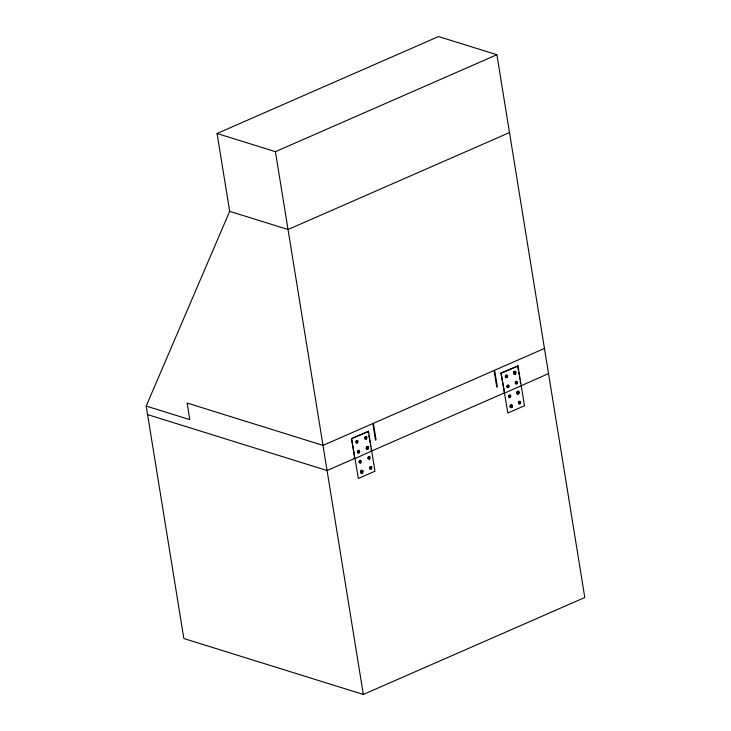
<?xml version="1.0" encoding="UTF-8"?>
<svg xmlns="http://www.w3.org/2000/svg" width="731" height="731" viewBox="0 0 731 731"><rect width="100%" height="100%" fill="white"/><g stroke="black" fill="none" stroke-linecap="round" stroke-linejoin="round"><path stroke-width="1.1" d="M146.2 406.061L229.68 211.332L217.07 133.49L438.536 36.55L496.888 54.734L584.8 597.51L363.334 694.45L183.856 638.528L146.2 406.061L189.795 419.64L187.109 403.037L322.992 445.38L372.819 423.569L375.515 440.172L376.063 439.925L373.377 423.322L494.074 370.489L496.76 387.092L497.318 386.854L494.622 370.251L544.458 348.44M356.399 441.661L357.358 441.241L357.459 441.908L356.5 442.328L356.125 441.579M357.358 441.241L357.039 442.447M366.258 437.348L365.025 437.686L365.939 438.554L366.258 437.348L365.939 438.554M365.299 437.768L365.454 437.147M358.967 451.21L357.742 451.548L358.647 452.416L358.967 451.21L358.647 452.416M358.007 451.63L358.163 451M366.642 447.646L367.867 447.308L367.547 448.514L366.642 447.646L366.752 448.313M366.907 447.728L367.063 447.107M367.867 447.308L367.547 448.514M359.35 461.508L360.584 461.17L360.264 462.376L359.35 461.508L359.46 462.175M359.625 461.59L359.78 460.969M360.584 461.17L360.264 462.376M368.25 457.615L369.484 457.277L369.164 458.483L368.25 457.615L368.36 458.273M368.525 457.697L368.945 457.149M369.484 457.277L369.164 458.483M360.977 471.513L362.201 471.175L361.882 472.381L360.977 471.513L361.352 472.263M361.242 471.596L361.671 471.056M361.077 472.18L362.201 471.175M370.142 467.703L370.297 467.072L371.101 467.283L370.781 468.489L369.877 467.621L370.251 468.37M369.987 468.279L371.101 467.283M505.569 376.127L506.839 375.807L506.519 377.013L505.569 376.127L505.678 376.794M505.879 376.227L505.998 375.588M506.839 375.807L506.519 377.013M514.295 373.258L514.295 371.951L515.145 372.17L514.825 373.377L513.984 373.157M515.145 372.17L514.825 373.377M507.186 386.096L508.456 385.776L508.136 386.982L507.186 386.096L507.287 386.754M507.497 386.196L507.606 385.548M508.456 385.776L508.136 386.982M515.803 382.56L515.912 381.92L516.872 382.797L515.912 383.218L515.483 382.459M516.762 382.139L516.442 383.346M509.114 396.156L509.534 395.617L510.174 396.403L509.215 396.823L508.794 396.056M509.534 395.617L509.754 396.942M518.37 392.099L517.1 392.419L518.06 393.305L518.37 392.099L518.06 393.305M517.411 392.52L517.53 391.88M511.682 405.696L510.412 406.016L511.362 406.902L511.682 405.696L511.362 406.902M510.722 406.116L510.832 405.477M518.718 402.425L519.997 402.105L519.677 403.311L518.718 402.425L518.827 403.092M519.037 402.525L519.147 401.886M519.997 402.105L519.677 403.311M217.07 133.49L275.423 151.673L496.888 54.734M509.489 132.576L288.032 229.516L229.68 211.332M351.52 438.481L368.534 431.336L374.985 471.193L358.382 478.458L351.52 438.481L354.745 458.41L327.068 470.526L147.589 414.605M501.009 373.048L518.023 365.902L524.474 405.751L507.862 413.024L501.009 373.048L504.637 393.095L548.524 373.587M351.922 438.609L368.534 431.336M501.411 373.175L518.023 365.902M371.001 448.925L371.357 451.137L504.235 392.976M371.357 451.137L355.156 458.538L353.758 458.099M517.621 365.774L518.334 370.206M518.69 372.417L519.056 374.628M519.412 376.849L519.768 379.06M520.125 381.271L520.49 383.492M368.132 431.217L368.488 433.428M368.844 435.639L369.21 437.851M369.566 440.071L369.923 442.282M370.279 444.494L370.644 446.714M275.423 151.673L363.334 694.45M511.709 407.386A1.444 1.096 -72.7 0 0 511.846 404.947A1.444 1.096 -72.7 0 0 510.083 406.354A1.444 1.096 -72.7 0 0 511.709 407.386A1.444 1.096 -72.7 0 0 511.892 404.956A1.444 1.096 -72.7 0 0 510.128 406.363A1.444 1.096 -72.7 0 0 511.755 407.395M520.015 403.795A1.444 1.096 -72.7 0 0 520.152 401.356A1.444 1.096 -72.7 0 0 518.398 402.763A1.444 1.096 -72.7 0 0 520.015 403.795M518.398 393.79A1.444 1.096 -72.7 0 0 518.535 391.35A1.444 1.096 -72.7 0 0 516.78 392.748A1.444 1.096 -72.7 0 0 518.398 393.79A1.444 1.096 -72.7 0 0 518.581 391.359A1.444 1.096 -72.7 0 0 516.826 392.766A1.444 1.096 -72.7 0 0 518.443 393.799M510.137 397.436A1.444 1.096 -72.7 0 0 510.275 394.996A1.444 1.096 -72.7 0 0 508.52 396.403A1.444 1.096 -72.7 0 0 510.137 397.436M369.548 458.977A1.444 1.096 -72.7 0 0 369.685 456.537A1.444 1.096 -72.7 0 0 367.931 457.944A1.444 1.096 -72.7 0 0 369.548 458.977M371.174 468.982A1.444 1.096 -72.7 0 0 371.311 466.542A1.444 1.096 -72.7 0 0 369.548 467.95A1.444 1.096 -72.7 0 0 371.174 468.982M362.229 472.866A1.444 1.096 -72.7 0 0 362.366 470.426A1.444 1.096 -72.7 0 0 360.602 471.833A1.444 1.096 -72.7 0 0 362.229 472.866M360.648 462.869A1.444 1.096 -72.7 0 0 360.785 460.429A1.444 1.096 -72.7 0 0 359.031 461.837A1.444 1.096 -72.7 0 0 360.648 462.869M367.894 448.998A1.444 1.096 -72.7 0 0 368.031 446.559A1.444 1.096 -72.7 0 0 366.277 447.966A1.444 1.096 -72.7 0 0 367.894 448.998A1.444 1.096 -72.7 0 0 368.077 446.568A1.444 1.096 -72.7 0 0 366.313 447.975A1.444 1.096 -72.7 0 0 367.94 449.008M366.322 439.048A1.444 1.096 -72.7 0 0 366.459 436.608A1.444 1.096 -72.7 0 0 364.705 438.015A1.444 1.096 -72.7 0 0 366.322 439.048M359.04 452.909A1.444 1.096 -72.7 0 0 359.177 450.47A1.444 1.096 -72.7 0 0 357.413 451.877A1.444 1.096 -72.7 0 0 359.04 452.909M357.422 442.94A1.444 1.096 -72.7 0 0 357.56 440.501A1.444 1.096 -72.7 0 0 355.805 441.908A1.444 1.096 -72.7 0 0 357.422 442.94M508.52 387.476A1.444 1.096 -72.7 0 0 508.657 385.036A1.444 1.096 -72.7 0 0 506.903 386.434A1.444 1.096 -72.7 0 0 508.52 387.476M506.912 377.507A1.444 1.096 -72.7 0 0 507.049 375.067A1.444 1.096 -72.7 0 0 505.295 376.474A1.444 1.096 -72.7 0 0 506.912 377.507M515.172 373.861A1.444 1.096 -72.7 0 0 515.309 371.421A1.444 1.096 -72.7 0 0 513.555 372.828A1.444 1.096 -72.7 0 0 515.172 373.861M516.826 383.839A1.444 1.096 -72.7 0 0 516.963 381.399A1.444 1.096 -72.7 0 0 515.209 382.806A1.444 1.096 -72.7 0 0 516.826 383.839M362.274 472.875A1.444 1.096 -72.7 0 0 362.412 470.435A1.444 1.096 -72.7 0 0 360.648 471.842A1.444 1.096 -72.7 0 0 362.274 472.875M515.218 373.87A1.444 1.096 -72.7 0 0 515.355 371.43A1.444 1.096 -72.7 0 0 513.591 372.837A1.444 1.096 -72.7 0 0 515.218 373.87"/></g></svg>
